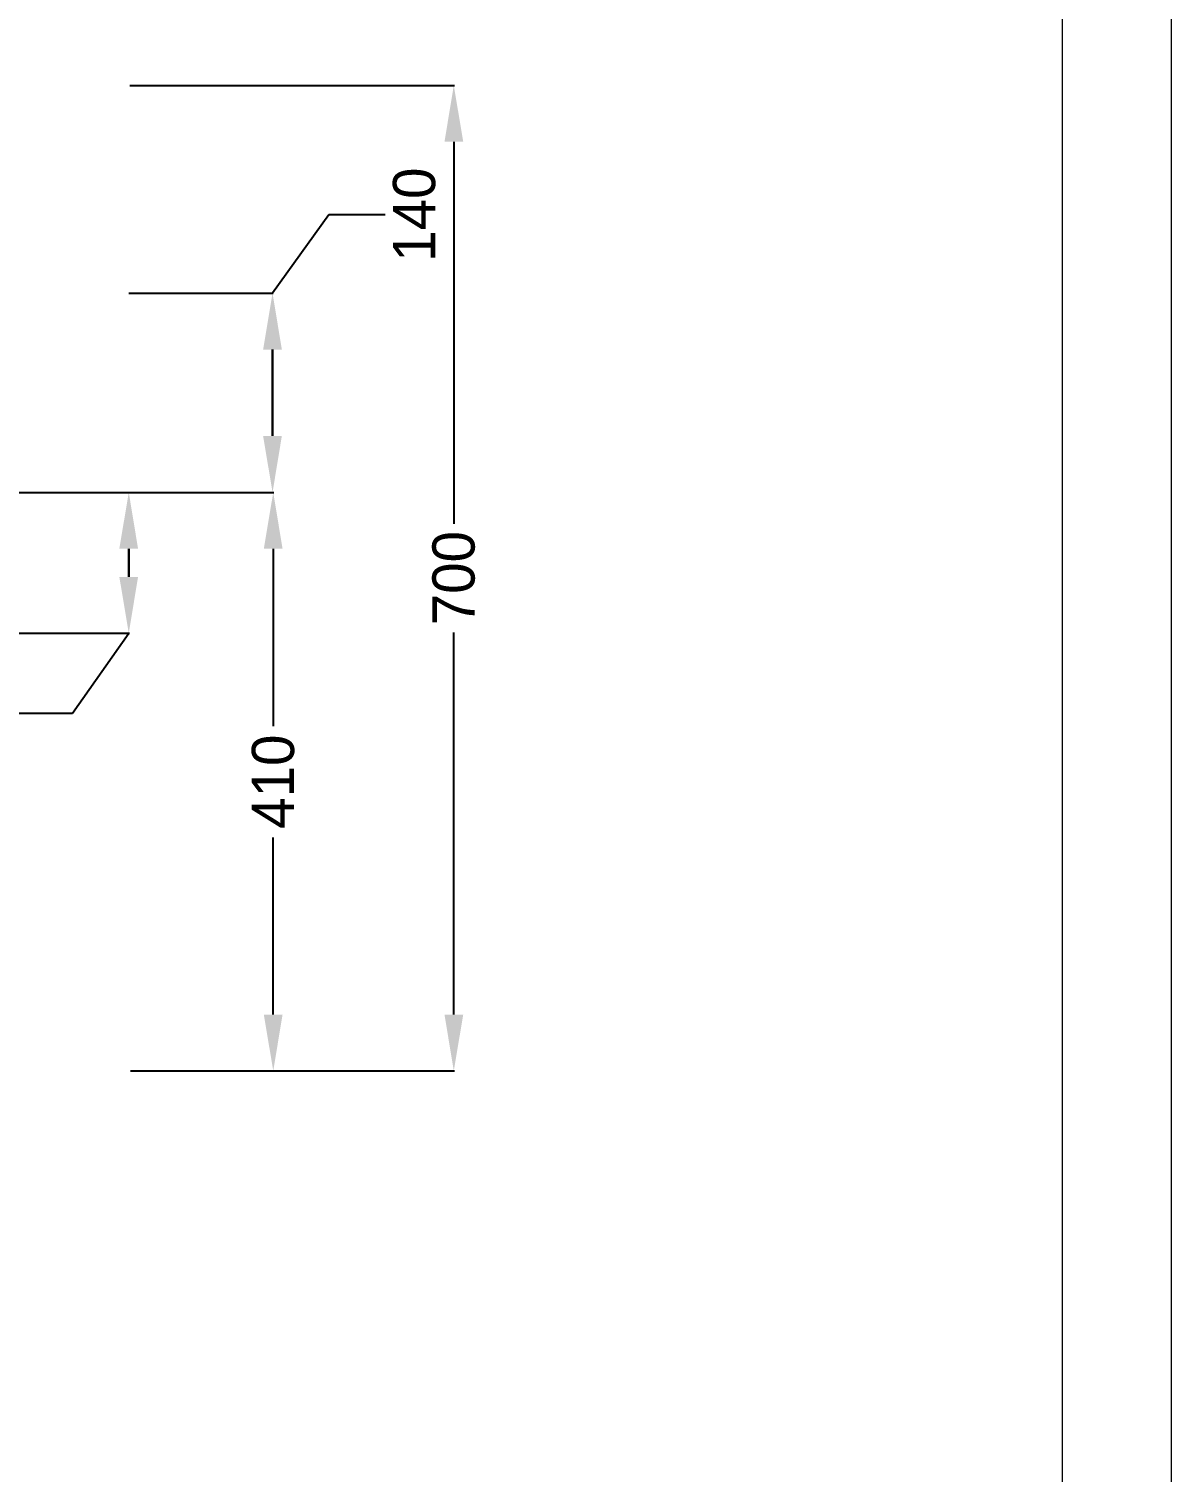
# Model space of a CAD drawing. Header units: millimetres. Extents: x -2916 to 2490, y 92 to 4100.
# Drawn here: x 1679 to 2490, y 1116 to 2141 of the extents above; entities that cross this region are included whole.
import ezdxf

# ---------------------------------------------------------------- set-up
doc = ezdxf.new("R2010")
doc.units = ezdxf.units.MM
doc.header["$PDSIZE"] = -1
doc.layers.add('DIMS', color=1, linetype='Continuous')
doc.layers.add('tabelka', color=155, linetype='Continuous')
doc.styles.get("Standard").update_dxf_attribs({"font": 'Gothic.ttf'})
doc.dimstyles.new('ISO-25', dxfattribs={"dimtxt": 2.5, "dimasz": 2.5, "dimexe": 1.25, "dimexo": 0.625, "dimtad": 1, "dimtxsty": 'Standard', "dimcen": 2.5, "dimadec": 0, "dimazin": 0, "dimtfac": 1, "dimtmove": 0, "dimatfit": 3, "dimfxl": 1, "dimarcsym": 0})

# ---------------------------------------------------------------- blocks, each defined once
blk = doc.blocks.new('*D82')
at = {"layer": 'Defpoints', "color": 0}
for p in [(1750, 2100.8), (1750.5, 1401.2), (1980.6, 1401.2)]:
    blk.add_point(p, dxfattribs=at)
at = {"layer": 'DIMS', "color": 0, "lineweight": -2}
for p, q in [((1750.5, 2100.8), (1981.1, 2100.8)), ((1980.6, 2060.8), (1980.6, 1789.5)), ((1980.6, 1441.2), (1980.6, 1712.5)), ((1751, 1401.2), (1981.1, 1401.2))]:
    blk.add_line(p, q, dxfattribs=at)
at = {"layer": 'DIMS', "color": 0}
for points in [[(1987.3, 2060.8), (1974, 2060.8), (1980.6, 2100.8)], [(1974, 1441.2), (1987.3, 1441.2), (1980.6, 1401.2)]]:
    blk.add_solid(points, dxfattribs=at)
at = {"layer": 'DIMS', "color": 0, "insert": (1980.6, 1751), "char_height": 30, "attachment_point": 5, "rotation": 90}
blk.add_mtext('700', dxfattribs=at)
blk = doc.blocks.new('*D83')
at = {"layer": 'Defpoints', "color": 0}
for p in [(1749.4, 1953.3), (1658.6, 1811.9), (1851.9, 1811.9)]:
    blk.add_point(p, dxfattribs=at)
at = {"layer": 'DIMS', "color": 0, "lineweight": -2}
for p, q in [((1891.9, 2009), (1851.9, 1953.3)), ((1931.9, 2009), (1891.9, 2009)), ((1749.9, 1953.3), (1852.4, 1953.3)), ((1851.9, 1913.3), (1851.9, 1851.9)), ((1851.9, 1851.9), (1851.9, 1913.3)), ((1659.1, 1811.9), (1852.4, 1811.9))]:
    blk.add_line(p, q, dxfattribs=at)
at = {"layer": 'DIMS', "color": 0}
for points in [[(1858.5, 1913.3), (1845.2, 1913.3), (1851.9, 1953.3)], [(1845.2, 1851.9), (1858.5, 1851.9), (1851.9, 1811.9)]]:
    blk.add_solid(points, dxfattribs=at)
at = {"layer": 'DIMS', "color": 0, "insert": (1952.6, 2009), "char_height": 30, "attachment_point": 5, "rotation": 90}
blk.add_mtext('140', dxfattribs=at)
blk = doc.blocks.new('*D84')
at = {"layer": 'Defpoints', "color": 0}
for p in [(1749.5, 1811.9), (1750.5, 1401.2), (1852.4, 1401.2)]:
    blk.add_point(p, dxfattribs=at)
at = {"layer": 'DIMS', "color": 0, "lineweight": -2}
for p, q in [((1750, 1811.9), (1852.9, 1811.9)), ((1852.4, 1771.9), (1852.4, 1646)), ((1852.4, 1441.2), (1852.4, 1567)), ((1751, 1401.2), (1852.9, 1401.2))]:
    blk.add_line(p, q, dxfattribs=at)
at = {"layer": 'DIMS', "color": 0}
for points in [[(1859, 1771.9), (1845.7, 1771.9), (1852.4, 1811.9)], [(1845.7, 1441.2), (1859, 1441.2), (1852.4, 1401.2)]]:
    blk.add_solid(points, dxfattribs=at)
at = {"layer": 'DIMS', "color": 0, "insert": (1852.4, 1606.5), "char_height": 30, "attachment_point": 5, "rotation": 90}
blk.add_mtext('410', dxfattribs=at)
blk = doc.blocks.new('*D85')
at = {"layer": 'Defpoints', "color": 0}
for p in [(1658.6, 1811.9), (1658.6, 1711.9), (1749.8, 1711.9)]:
    blk.add_point(p, dxfattribs=at)
at = {"layer": 'DIMS', "color": 0, "lineweight": -2}
for p, q in [((1659.1, 1811.9), (1750.3, 1811.9)), ((1749.8, 1771.9), (1749.8, 1751.9)), ((1749.8, 1751.9), (1749.8, 1771.9)), ((1659.1, 1711.9), (1750.3, 1711.9)), ((1709.8, 1655.2), (1749.8, 1711.9)), ((1669.8, 1655.2), (1709.8, 1655.2))]:
    blk.add_line(p, q, dxfattribs=at)
at = {"layer": 'DIMS', "color": 0}
for points in [[(1756.4, 1771.9), (1743.1, 1771.9), (1749.8, 1811.9)], [(1743.1, 1751.9), (1756.4, 1751.9), (1749.8, 1711.9)]]:
    blk.add_solid(points, dxfattribs=at)
at = {"layer": 'DIMS', "color": 0, "insert": (1648, 1655.2), "char_height": 30, "attachment_point": 5, "rotation": 90}
blk.add_mtext('100', dxfattribs=at)

msp = doc.modelspace()

# ---------------------------------------------------------------- linework, layer by layer
at = {"layer": 'tabelka', "lineweight": 5}
for points in [[(-2916.4, 4099.5), (2490, 4099.5), (2490, 91.9), (-2916.4, 91.9)], [(-2839, 4022.1), (2412.6, 4022.1), (2412.6, 169.3), (-2839, 169.3)]]:
    msp.add_lwpolyline(points, close=True, dxfattribs=at)

# ---------------------------------------------------------------- dimensions: what is measured, and where the dimension line sits
at = {"layer": 'DIMS'}
dim = msp.add_linear_dim(base=(1980.6, 1401.2), p1=(1750, 2100.8), p2=(1750.5, 1401.2), angle=270, dimstyle='ISO-25', override={"dimscale": 1, "dimtxt": 30, "dimasz": 40, "dimexe": 0.5, "dimexo": 0.5, "dimgap": 6, "dimtad": 0, "dimjust": 0, "dimtih": 1, "dimtoh": 1, "dimdec": 0, "dimlfac": 1, "dimzin": 0, "dimadec": 2, "dimtfac": 2, "dimtdec": 1, "dimtzin": 0}, dxfattribs=at)
dim.commit()
dim.dimension.update_dxf_attribs({"geometry": '*D82', "text_midpoint": (1980.6, 1751), "text_rotation": 90})
dim = msp.add_linear_dim(base=(1851.9, 1811.9), p1=(1749.4, 1953.3), p2=(1658.6, 1811.9), angle=270, text='140', dimstyle='ISO-25', override={"dimscale": 1, "dimtxt": 30, "dimasz": 40, "dimexe": 0.5, "dimexo": 0.5, "dimgap": 5, "dimtad": 0, "dimtih": 1, "dimtoh": 1, "dimdec": 0, "dimlfac": 1, "dimzin": 0, "dimsd1": 0, "dimadec": 2, "dimtfac": 2, "dimtdec": 1, "dimfxlon": 0, "dimtzin": 0}, dxfattribs=at)
dim.commit()
dim.dimension.update_dxf_attribs({"geometry": '*D83', "text_midpoint": (1952.6, 2009), "dimtype": 160, "text_rotation": 90})
dim = msp.add_linear_dim(base=(1749.8, 1711.9), p1=(1658.6, 1811.9), p2=(1658.6, 1711.9), angle=270, dimstyle='ISO-25', override={"dimscale": 1, "dimtxt": 30, "dimasz": 40, "dimexe": 0.5, "dimexo": 0.5, "dimgap": 6, "dimtad": 0, "dimtih": 1, "dimtoh": 1, "dimdec": 0, "dimlfac": 1, "dimzin": 0, "dimsd1": 0, "dimadec": 2, "dimtfac": 2, "dimtdec": 1, "dimfxlon": 0, "dimtzin": 0}, dxfattribs=at)
dim.commit()
dim.dimension.update_dxf_attribs({"geometry": '*D85', "text_midpoint": (1648, 1655.2), "dimtype": 160, "text_rotation": 90})
dim = msp.add_linear_dim(base=(1852.4, 1401.2), p1=(1749.5, 1811.9), p2=(1750.5, 1401.2), angle=270, text='410', dimstyle='ISO-25', override={"dimscale": 1, "dimtxt": 30, "dimasz": 40, "dimexe": 0.5, "dimexo": 0.5, "dimgap": 6, "dimtad": 0, "dimtih": 1, "dimtoh": 1, "dimdec": 0, "dimlfac": 1, "dimzin": 0, "dimadec": 2, "dimtfac": 2, "dimtdec": 1, "dimtzin": 0}, dxfattribs=at)
dim.commit()
dim.dimension.update_dxf_attribs({"geometry": '*D84', "text_midpoint": (1852.4, 1606.5), "text_rotation": 90})

doc.saveas('drawing.dxf')
